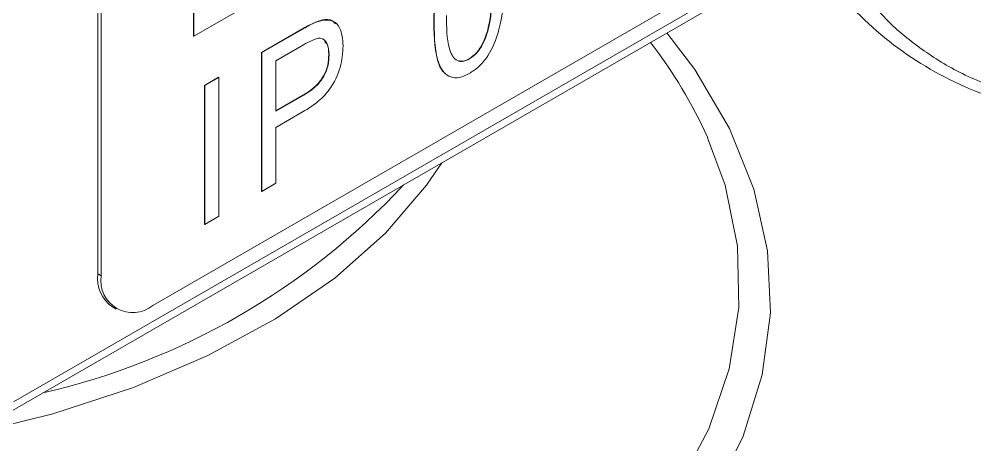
# Model space of a CAD drawing. Header units: millimetres. Extents: x 57 to 386, y 23 to 272.
# Drawn here: x 238.02 to 257.68, y 59.89 to 68.66 of the extents above; entities that cross this region are included whole.
import ezdxf

# ---------------------------------------------------------------- set-up
doc = ezdxf.new("R2010")
doc.units = ezdxf.units.MM

msp = doc.modelspace()

# ---------------------------------------------------------------- linework, layer by layer
at = {"color": 7, "lineweight": 5}
for p, q in [((239.636, 74.846), (239.636, 63.414)), ((239.707, 74.805), (239.707, 63.374)), ((237.901, 60.779), (259.219, 73.086)), ((237.797, 60.551), (259.116, 72.857)), ((240.768, 62.761), (256.494, 71.84)), ((241.606, 68.308), (241.606, 71.002)), ((241.613, 68.304), (241.613, 70.998)), ((243.159, 69.196), (241.613, 68.304)), ((244.269, 68.639), (244.262, 68.643)), ((243.006, 67.973), (243.832, 68.449)), ((243.013, 67.969), (243.839, 68.445)), ((243.839, 68.445), (243.832, 68.449)), ((246.555, 68.583), (246.548, 68.587)), ((241.613, 68.304), (241.606, 68.308)), ((243.869, 68.129), (243.303, 67.801)), ((243.006, 65.115), (243.006, 67.973)), ((243.013, 67.969), (243.006, 67.973)), ((243.013, 65.111), (243.013, 67.969)), ((244.388, 67.927), (244.395, 67.923)), ((247.278, 67.841), (247.285, 67.837)), ((243.303, 67.801), (243.303, 66.762)), ((241.83, 67.294), (242.119, 67.461)), ((241.837, 67.289), (242.126, 67.456)), ((242.126, 67.456), (242.119, 67.461)), ((242.126, 67.456), (242.126, 64.599)), ((241.83, 64.436), (241.83, 67.294)), ((241.837, 67.289), (241.83, 67.294)), ((241.837, 64.432), (241.837, 67.289)), ((243.303, 66.77), (243.867, 67.097)), ((243.303, 66.762), (243.875, 67.092)), ((243.867, 67.097), (243.875, 67.092)), ((243.864, 66.752), (243.303, 66.428)), ((243.303, 66.428), (243.303, 65.278)), ((243.303, 65.278), (243.013, 65.111)), ((243.013, 65.111), (243.006, 65.115)), ((242.126, 64.599), (241.837, 64.432)), ((241.837, 64.432), (241.83, 64.436)), ((239.636, 63.414), (239.707, 63.374)), ((239.947, 62.728), (240.018, 62.687))]:
    msp.add_line(p, q, dxfattribs=at)
at = {"color": 8, "lineweight": 5, "flags": 128}
for points in [[(251.346, 68.372), (251.917, 67.619), (252.635, 66.407), (253.136, 65.159), (253.416, 63.889), (253.473, 62.608), (253.304, 61.331), (252.913, 60.071), (252.302, 58.839), (251.479, 57.65), (250.452, 56.515), (249.231, 55.445), (247.829, 54.453), (246.26, 53.547), (244.541, 52.738), (242.689, 52.033), (240.722, 51.44), (238.662, 50.965), (236.529, 50.613), (235.032, 50.443)], [(234.131, 51.007), (235.658, 51.147), (237.782, 51.453), (239.84, 51.883), (241.81, 52.434), (243.672, 53.098), (245.406, 53.869), (246.993, 54.74), (248.417, 55.699), (249.662, 56.739), (250.716, 57.846), (251.566, 59.011), (252.205, 60.219), (252.625, 61.459), (252.822, 62.718), (252.794, 63.981), (252.541, 65.236), (252.183, 66.214)], [(246.714, 65.698), (246.4, 65.236), (245.555, 64.249), (244.513, 63.327), (243.29, 62.483), (241.902, 61.728), (240.37, 61.073), (238.714, 60.527), (236.958, 60.099)]]:
    msp.add_lwpolyline(points, dxfattribs=at)
at = {"color": 8, "lineweight": 5}
for centre, radius, start, end in [((260.383, 73.867), 7.214, 220.9669, 249.7411), ((235.234, 75.2), 14.61, 282.9563, 317.0383)]:
    msp.add_arc(centre, radius, start, end, dxfattribs=at)
at = {"color": 7, "lineweight": 5}
for centre, radius, start, end in [((243.554, 62.37), 9.447, 24.0127, 37.9224), ((240.338, 63.318), 0.708, 172.1946, 236.4934), ((240.354, 63.269), 0.655, 170.7857, 309.203)]:
    msp.add_arc(centre, radius, start, end, dxfattribs=at)
for points, knots in [([(246.548, 68.587), (246.557, 68.91), (246.57, 69.394), (246.823, 70.038), (247.068, 70.337), (247.205, 70.428), (247.273, 70.473)], [0, 0, 0, 0, 0.50058, 0.749493, 0.874632, 1, 1, 1, 1]), ([(246.555, 68.583), (246.564, 68.906), (246.577, 69.39), (246.83, 70.033), (247.075, 70.333), (247.212, 70.424), (247.28, 70.469)], [0, 0, 0, 0, 0.50058, 0.749493, 0.874632, 1, 1, 1, 1]), ([(248.002, 69.418), (247.992, 69.095), (247.978, 68.612), (247.727, 67.969), (247.482, 67.67), (247.345, 67.58), (247.276, 67.535)], [0, 0, 0, 0, 0.500577, 0.749453, 0.874608, 1, 1, 1, 1]), ([(247.278, 67.841), (247.33, 67.878), (247.432, 67.953), (247.594, 68.206), (247.736, 68.68), (247.737, 69.036), (247.737, 69.275)], [0, 0, 0, 0, 0.124626, 0.249616, 0.49837, 1, 1, 1, 1]), ([(247.285, 67.837), (247.337, 67.874), (247.44, 67.949), (247.601, 68.202), (247.743, 68.676), (247.744, 69.032), (247.744, 69.271)], [0, 0, 0, 0, 0.124626, 0.249616, 0.49837, 1, 1, 1, 1]), ([(257.972, 67.294), (257.805, 67.363), (257.307, 67.569), (256.624, 67.994), (255.983, 68.497), (255.688, 68.836), (255.561, 68.983)], [0, 0, 0, 0, 0.154798, 0.461662, 0.767269, 1, 1, 1, 1]), ([(243.832, 68.449), (243.913, 68.496), (244.059, 68.579), (244.2, 68.623), (244.262, 68.643)], [0, 0, 0, 0, 0.560372, 1, 1, 1, 1]), ([(243.839, 68.445), (243.92, 68.492), (244.066, 68.575), (244.207, 68.619), (244.269, 68.639)], [0, 0, 0, 0, 0.560372, 1, 1, 1, 1]), ([(244.262, 68.643), (244.337, 68.649), (244.444, 68.659), (244.505, 68.585), (244.524, 68.563)], [0, 0, 0, 0, 0.700386, 1, 1, 1, 1]), ([(244.269, 68.639), (244.341, 68.64), (244.484, 68.643), (244.653, 68.465), (244.673, 68.242), (244.685, 68.105)], [0, 0, 0, 0, 0.280021, 0.560475, 1, 1, 1, 1]), ([(246.812, 68.733), (246.812, 68.492), (246.812, 68.132), (246.961, 67.822), (247.129, 67.767), (247.233, 67.813), (247.285, 67.837)], [0, 0, 0, 0, 0.501688, 0.750131, 0.875129, 1, 1, 1, 1]), ([(246.791, 67.539), (246.778, 67.547), (246.717, 67.584), (246.569, 67.888), (246.557, 68.276), (246.548, 68.587)], [0, 0, 0, 0, 0.052888, 0.242732, 1, 1, 1, 1]), ([(247.276, 67.535), (247.208, 67.502), (247.071, 67.436), (246.891, 67.456), (246.752, 67.55), (246.567, 67.87), (246.561, 68.266), (246.555, 68.583)], [0, 0, 0, 0, 0.1249959, 0.2499695, 0.3751659, 0.5004105, 1, 1, 1, 1]), ([(244.395, 67.923), (244.388, 68.004), (244.375, 68.167), (244.237, 68.296), (244.043, 68.226), (243.927, 68.161), (243.869, 68.129)], [0, 0, 0, 0, 0.280221, 0.55848, 0.778435, 1, 1, 1, 1]), ([(244.685, 68.105), (244.675, 67.961), (244.655, 67.673), (244.443, 67.22), (244.146, 66.927), (243.958, 66.811), (243.864, 66.752)], [0, 0, 0, 0, 0.28029, 0.558509, 0.778762, 1, 1, 1, 1]), ([(244.388, 67.927), (244.387, 68.016), (244.385, 68.136), (244.316, 68.181), (244.299, 68.192)], [0, 0, 0, 0, 0.752176, 1, 1, 1, 1]), ([(243.867, 67.097), (243.942, 67.143), (244.09, 67.235), (244.286, 67.461), (244.379, 67.718), (244.385, 67.857), (244.388, 67.927)], [0, 0, 0, 0, 0.281257, 0.559562, 0.779112, 1, 1, 1, 1]), ([(243.875, 67.092), (243.949, 67.139), (244.097, 67.231), (244.293, 67.457), (244.386, 67.714), (244.392, 67.853), (244.395, 67.923)], [0, 0, 0, 0, 0.281257, 0.559562, 0.779112, 1, 1, 1, 1]), ([(247.077, 67.803), (247.093, 67.797), (247.15, 67.776), (247.225, 67.814), (247.278, 67.841)], [0, 0, 0, 0, 0.28756, 1, 1, 1, 1])]:
    msp.add_open_spline(points, degree=3, knots=knots, dxfattribs=at)

doc.saveas('drawing.dxf')
